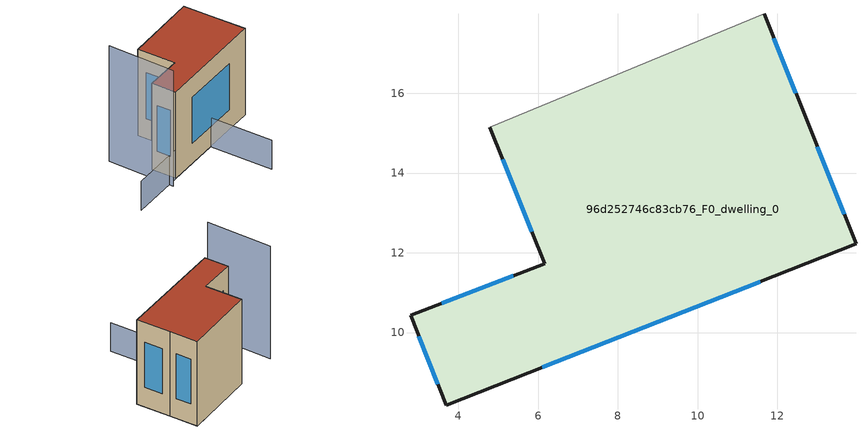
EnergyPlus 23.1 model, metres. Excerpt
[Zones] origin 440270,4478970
96d252746c83cb76_F0_dwelling_0
 floor ground (EU_floor_Construction): 13.97,12.23 12.71,15.4 11.67,18 4.79,15.15 6.17,11.72 2.8,10.43 3.7,8.18 z0
 wall outside (EU_wall_Construction): 11.67,18 12.71,15.4 13.97,12.23 3.7,8.18 2.8,10.43 6.17,11.72 4.79,15.15 z0:9
 wall adiabatic (EU_wall_Construction): 4.79,15.15 11.67,18 z0:9
 window (EU_Window_Construction): 11.91,17.39 12.46,16.01 / 13,14.66 13.68,12.97 / 11.57,11.28 6.1,9.13 / 3.49,8.71 3.01,9.9 / 3.59,10.73 5.38,11.42 / 5.84,12.53 5.11,14.35 z2.11:6.89
 roof outside (EU_roof_Construction): 11.67,18 12.71,15.4 13.97,12.23 3.7,8.18 2.8,10.43 6.17,11.72 4.79,15.15 z9
shading: -1.41,6.17 8.83,10.2 / 8.83,10.2 11.09,4.46 z0:3; 0.62,13.59 2.84,7.41 z0:12
[Building]
EU S2 Campaign: North Axis=0; Terrain=City; Solar Distribution=FullExterior
[Site:Location]
Madrid: Latitude=40.5; Longitude=-3.5; Time Zone=1; Elevation=609
[SizingPeriod:WeatherFileDays]
AnnualSizingPeriod: Begin Month=1; Begin Day of Month=1; End Month=12; End Day of Month=31; Day of Week for Start Day=Monday; Use Weather File Daylight Saving Period=No; Use Weather File Rain and Snow Indicators=No
[MATERIAL]
EU_InternalMass_Material: Roughness=MediumRough; Thickness=0.1; Conductivity=1; Density=1800; Specific Heat=900; Thermal Absorptance=0.9; Solar Absorptance=0.7; Visible Absorptance=0.7
[MATERIAL:NOMASS] Roughness=MediumRough; Thermal Absorptance=0.9; Solar Absorptance=0.7; Visible Absorptance=0.7
Name | Thermal Resistance
EU_wall_NoMass | 0.419739
EU_roof_NoMass | 0.352165
EU_floor_NoMass | 0.608284
[WINDOWMATERIAL:SIMPLEGLAZINGSYSTEM]
EU_Window_SimpleGlazing: UFactor=4.8352; Solar Heat Gain Coefficient=0.85; Visible Transmittance=0.85
[CONSTRUCTION]
EU_wall_Construction: EU_wall_NoMass
EU_roof_Construction: EU_roof_NoMass
EU_floor_Construction: EU_floor_NoMass
EU_InternalMass_Construction: EU_InternalMass_Material
EU_Window_Construction: EU_Window_SimpleGlazing
[ZONE]
96d252746c83cb76_F0_dwelling_0: Type=1; Multiplier=1; Ceiling Height=autocalculate; Volume=489.959; Floor Area=autocalculate; Part of Total Floor Area=Yes
[INTERNALMASS]
96d252746c83cb76_F0_dwelling_0_EU_InternalMass: Construction=EU_InternalMass_Construction; Zone or ZoneList=96d252746c83cb76_F0_dwelling_0; Surface Area=54.4399
[OTHEREQUIPMENT]
EU_Step8_InternalGain_96d252746c83cb76_F0_dwelling_0_f000: Fuel Type=Electricity; Zone or ZoneList or Space or SpaceList=96d252746c83cb76_F0_dwelling_0; Schedule=EU_Step8_GainSchedule_96d252746c83cb76_F0_dwelling_0_f000; Design Level Calculation Method=Watts/Area; Power per Zone Floor Area=1; Fraction Latent=0; Fraction Radiant=0; Fraction Lost=0; Carbon Dioxide Generation Rate=0; EndUse Subcategory=EU_Step8_InternalGains
[ZONEVENTILATION:DESIGNFLOWRATE]
EU_ConstantAir_96d252746c83cb76_F0_dwelling_0: Zone or ZoneList or Space or SpaceList=96d252746c83cb76_F0_dwelling_0; Schedule=EU_AlwaysOn; Design Flow Rate Calculation Method=AirChanges/Hour; Air Changes per Hour=0.703302; Ventilation Type=Natural; Fan Pressure Rise=0; Fan Total Efficiency=1; Constant Term Coefficient=1; Temperature Term Coefficient=0; Velocity Term Coefficient=0; Velocity Squared Term Coefficient=0; Minimum Indoor Temperature=-100; Maximum Indoor Temperature=100; Delta Temperature=-100; Minimum Outdoor Temperature=-100; Maximum Outdoor Temperature=100; Maximum Wind Speed=40
[HVACTEMPLATE:THERMOSTAT]
EU_HeatOnly_96d252746c83cb76_F0_dwelling_0: Constant Heating Setpoint=20; Constant Cooling Setpoint=50
[HVACTEMPLATE:ZONE:IDEALLOADSAIRSYSTEM]
96d252746c83cb76_F0_dwelling_0: Template Thermostat=EU_HeatOnly_96d252746c83cb76_F0_dwelling_0; System Availability Schedule=EU_AlwaysOn; Maximum Heating Supply Air Temperature=50; Minimum Cooling Supply Air Temperature=13; Maximum Heating Supply Air Humidity Ratio=0.0156; Minimum Cooling Supply Air Humidity Ratio=0.0077; Heating Limit=NoLimit; Cooling Limit=NoLimit; Heating Availability Schedule=EU_AlwaysOn; Cooling Availability Schedule=EU_CoolingOff; Dehumidification Control Type=ConstantSensibleHeatRatio; Cooling Sensible Heat Ratio=0.7; Dehumidification Setpoint=60; Humidification Control Type=None; Humidification Setpoint=30; Outdoor Air Method=None; Outdoor Air Flow Rate per Person=0.00944; Outdoor Air Flow Rate per Zone Floor Area=0; Outdoor Air Flow Rate per Zone=0; Demand Controlled Ventilation Type=None; Outdoor Air Economizer Type=NoEconomizer; Heat Recovery Type=None; Sensible Heat Recovery Effectiveness=0.7; Latent Heat Recovery Effectiveness=0.65
[SIZING:ZONE]
96d252746c83cb76_F0_dwelling_0: Zone Cooling Design Supply Air Temperature Input Method=SupplyAirTemperature; Zone Cooling Design Supply Air Temperature=13; Zone Heating Design Supply Air Temperature Input Method=SupplyAirTemperature; Zone Heating Design Supply Air Temperature=50; Zone Cooling Design Supply Air Humidity Ratio=0.008; Zone Heating Design Supply Air Humidity Ratio=0.008; Cooling Design Air Flow Method=DesignDay; Cooling Design Air Flow Rate=0; Cooling Minimum Air Flow per Zone Floor Area=0.000762; Cooling Minimum Air Flow=0; Cooling Minimum Air Flow Fraction=0.2; Heating Design Air Flow Method=DesignDay; Heating Design Air Flow Rate=0; Heating Maximum Air Flow per Zone Floor Area=0.002032; Heating Maximum Air Flow=0.141576; Heating Maximum Air Flow Fraction=0.3; Account for Dedicated Outdoor Air System=No; Dedicated Outdoor Air System Control Strategy=NeutralSupplyAir; Dedicated Outdoor Air Low Setpoint Temperature for Design=autosize; Dedicated Outdoor Air High Setpoint Temperature for Design=autosize; Zone Load Sizing Method=Sensible Load Only No Latent Load; Zone Latent Cooling Design Supply Air Humidity Ratio Input Method=HumidityRatioDifference; Zone Cooling Design Supply Air Humidity Ratio Difference=0.005; Zone Latent Heating Design Supply Air Humidity Ratio Input Method=HumidityRatioDifference; Zone Humidification Design Supply Air Humidity Ratio Difference=0.005
[SCHEDULE:CONSTANT]
Name | Hourly Value
EU_AlwaysOn | 1
EU_CoolingOff | 0
[SCHEDULE:FILE]
EU_Step8_GainSchedule_96d252746c83cb76_F0_dwelling_0_f000: File=../../schedules/96d252746c83cb76/96d252746c83cb76_F0_dwelling_0_f000_gain.csv; Column Number=1; Rows to Skip at Top=0; Number of Hours of Data=8760; Column Separator=Comma; Interpolate to Timestep=No; Minutes per Item=60; Adjust Schedule for Daylight Savings=Yes
